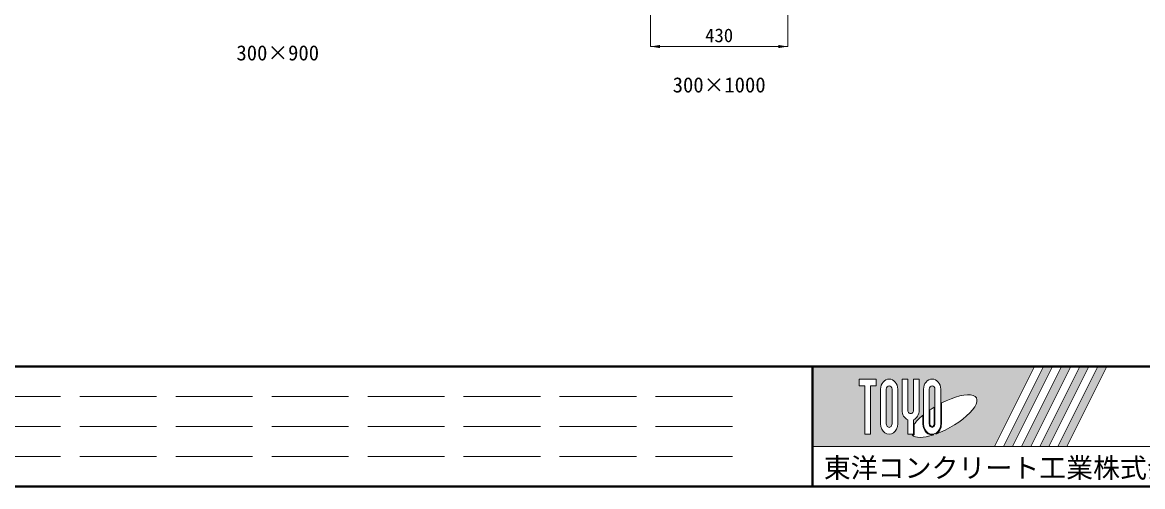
# Model space of a CAD drawing. Units: millimetres at full size, sheet at 1:40; details may follow other scales. Extents: x -1934 to 44546, y -100881 to -70395.
# Drawn here: x 1568 to 5069, y -80381 to -78930 of the extents above; entities that cross this region are included whole.
import ezdxf
from ezdxf.enums import TextEntityAlignment as Align

# ---------------------------------------------------------------- set-up
doc = ezdxf.new("R2010")
doc.units = ezdxf.units.MM
doc.header["$LTSCALE"] = 40
doc.linetypes.add('CHAIN_DOUBLE_DASH', pattern=[23.5, 12, -1.5, 3.5, -1.5, 3.5, -1.5])
doc.linetypes.add('DASHED', pattern=[7.5, 6, -1.5])
for name, color, linetype, lineweight in [('0_2', 7, 'Continuous', 13), ('図枠', 7, 'Continuous', 5), ('寸法線', 7, 'Continuous', 9), ('補助線', 8, 'CHAIN_DOUBLE_DASH', 5)]:
    doc.layers.add(name, color=color, linetype=linetype, lineweight=lineweight)
doc.styles.add('ＭＳ ゴシック', font='')
doc.styles.get('ＭＳ ゴシック').set_extended_font_data('MS Gothic')

# ---------------------------------------------------------------- blocks, each defined once
blk = doc.blocks.new('filled_arrow')
at = {"color": 0, "linetype": 'Continuous', "lineweight": -2}
blk.add_solid([(7.5, 1.25), (0, 0), (7.5, -1.25)], dxfattribs=at)

msp = doc.modelspace()

# ---------------------------------------------------------------- hatches: boundary and pattern name
at = {"layer": '図枠'}
h = msp.add_hatch(color=256, dxfattribs=at)
h.paths.add_polyline_path([(4037.12, -80006.16), (4037.12, -80256.16), (4606.26, -80256.16), (4731.26, -80006.16)])
edge = h.paths.add_edge_path(flags=16)
edge.add_ellipse((4448.93, -80160.95), major_axis=(101.01, 56.54), ratio=0.3471473, start_angle=-144.31122, end_angle=72.1899, ccw=False)
edge.add_ellipse((4411.53, -80185.36), major_axis=(0, 34.38), ratio=0.8463542, start_angle=-160.70346, end_angle=-90)
edge.add_line((4440.62, -80185.36), (4440.62, -80119.84))
edge = h.paths.add_edge_path(flags=16)
edge.add_ellipse((4411.53, -80076.95), major_axis=(0, 31.73), ratio=0.8463542, start_angle=-90, end_angle=90, ccw=False)
edge.add_line((4438.38, -80076.95), (4438.38, -80185.36))
edge.add_ellipse((4411.53, -80185.36), major_axis=(0, 31.73), ratio=0.8463542, start_angle=90, end_angle=-90, ccw=False)
edge.add_line((4384.67, -80185.36), (4384.67, -80076.95))
edge = h.paths.add_edge_path(flags=16)
edge.add_line((4420.48, -80076.95), (4420.48, -80185.36))
edge.add_ellipse((4411.53, -80185.36), major_axis=(0, 10.58), ratio=0.8463542, start_angle=90, end_angle=-90, ccw=False)
edge.add_line((4402.57, -80185.36), (4402.57, -80076.95))
edge.add_ellipse((4411.53, -80076.95), major_axis=(0, 10.58), ratio=0.8463542, start_angle=-90, end_angle=90, ccw=False)
edge = h.paths.add_edge_path(flags=16)
edge.add_line((4418.24, -80132.36), (4418.24, -80185.36))
edge.add_ellipse((4411.53, -80185.36), major_axis=(0, 7.93), ratio=0.8463542, start_angle=90, end_angle=-90, ccw=False)
edge.add_line((4404.81, -80185.36), (4404.81, -80141.04))
edge.add_ellipse((4448.93, -80160.95), major_axis=(101.01, 56.54), ratio=0.3471473, start_angle=107.79174, end_angle=126.47132, ccw=False)
edge = h.paths.add_edge_path(flags=16)
edge.add_ellipse((4344.39, -80142.39), major_axis=(0, 31.73), ratio=0.8463542, start_angle=-163.34117, end_angle=-90, ccw=False)
edge.add_line((4353.34, -80172.31), (4353.34, -80217.09))
edge.add_line((4353.34, -80217.09), (4335.43, -80217.09))
edge.add_line((4335.43, -80217.09), (4335.43, -80172.31))
edge.add_ellipse((4344.39, -80142.39), major_axis=(0, 31.73), ratio=0.8463542, start_angle=90, end_angle=163.34117, ccw=False)
edge.add_line((4317.53, -80142.39), (4317.53, -80045.22))
edge.add_line((4317.53, -80045.22), (4335.43, -80045.22))
edge.add_line((4335.43, -80045.22), (4335.43, -80142.39))
edge.add_ellipse((4344.39, -80142.39), major_axis=(0, 10.58), ratio=0.8463542, start_angle=90, end_angle=-90)
edge.add_line((4353.34, -80142.39), (4353.34, -80045.22))
edge.add_line((4353.34, -80045.22), (4371.24, -80045.22))
edge.add_line((4371.24, -80045.22), (4371.24, -80142.39))
edge = h.paths.add_edge_path(flags=16)
edge.add_line((4382.43, -80158), (4382.43, -80185.36))
edge.add_ellipse((4411.53, -80185.36), major_axis=(0, 34.38), ratio=0.8463542, start_angle=90, end_angle=-171.54427)
edge.add_ellipse((4448.93, -80160.95), major_axis=(101.01, 56.54), ratio=0.3471473, start_angle=-178.64954, end_angle=-148.29244, ccw=False)
edge.add_line((4349.48, -80219.74), (4355.58, -80219.74))
edge.add_line((4355.58, -80219.74), (4355.58, -80186.22))
edge.add_ellipse((4448.93, -80160.95), major_axis=(101.01, 56.54), ratio=0.3471473, start_angle=148.21912, end_angle=165.90812, ccw=False)
edge = h.paths.add_edge_path(flags=16)
edge.add_ellipse((4277.25, -80076.95), major_axis=(0, 31.73), ratio=0.8463542, start_angle=-90, end_angle=90, ccw=False)
edge.add_line((4304.1, -80076.95), (4304.1, -80185.36))
edge.add_ellipse((4277.25, -80185.36), major_axis=(0, 31.73), ratio=0.8463542, start_angle=90, end_angle=-90, ccw=False)
edge.add_line((4250.39, -80185.36), (4250.39, -80076.95))
edge = h.paths.add_edge_path(flags=16)
edge.add_line((4286.2, -80076.95), (4286.2, -80185.36))
edge.add_ellipse((4277.25, -80185.36), major_axis=(0, 10.58), ratio=0.8463542, start_angle=90, end_angle=-90, ccw=False)
edge.add_line((4268.3, -80185.36), (4268.3, -80076.95))
edge.add_ellipse((4277.25, -80076.95), major_axis=(0, 10.58), ratio=0.8463542, start_angle=-90, end_angle=90, ccw=False)
h.paths.add_polyline_path([(4236.96, -80045.22), (4236.96, -80066.37), (4219.06, -80066.37), (4219.06, -80217.09), (4201.16, -80217.09), (4201.16, -80066.37), (4183.25, -80066.37), (4183.25, -80045.22)], flags=16)
for points in [[(4634.62, -80256.16), (4662.98, -80256.16), (4787.98, -80006.16), (4759.62, -80006.16)], [(4844.7, -80006.16), (4816.34, -80006.16), (4691.34, -80256.16), (4719.7, -80256.16)], [(4901.42, -80006.16), (4873.06, -80006.16), (4748.06, -80256.16), (4776.42, -80256.16)], [(4958.14, -80006.16), (4929.78, -80006.16), (4804.78, -80256.16), (4833.14, -80256.16)]]:
    msp.add_hatch(color=256, dxfattribs=at).paths.add_polyline_path(points)

# ---------------------------------------------------------------- linework, layer by layer
at = {"layer": '図枠', "lineweight": 40}
for p, q in [((-369.13, -80006.16), (9380.87, -80006.16)), ((4037.12, -80381.16), (4037.12, -80006.16)), ((-369.13, -80381.16), (9380.87, -80381.16))]:
    msp.add_line(p, q, dxfattribs=at)
at = {"layer": '図枠'}
for p, q in [((4037.12, -80006.16), (4731.26, -80006.16)), ((4731.26, -80006.16), (4606.26, -80256.16)), ((4759.62, -80006.16), (4634.62, -80256.16)), ((4787.98, -80006.16), (4662.98, -80256.16)), ((4816.34, -80006.16), (4691.34, -80256.16)), ((4844.7, -80006.16), (4719.7, -80256.16)), ((4873.06, -80006.16), (4748.06, -80256.16)), ((4759.62, -80006.16), (4787.98, -80006.16)), ((4901.42, -80006.16), (4776.42, -80256.16)), ((4929.78, -80006.16), (4804.78, -80256.16)), ((4816.34, -80006.16), (4844.7, -80006.16)), ((4958.14, -80006.16), (4833.14, -80256.16)), ((4873.06, -80006.16), (4901.42, -80006.16)), ((4929.78, -80006.16), (4958.14, -80006.16)), ((4183.25, -80045.22), (4183.25, -80066.37)), ((4183.25, -80045.22), (4236.96, -80045.22)), ((4236.96, -80045.22), (4236.96, -80066.37)), ((4317.53, -80045.22), (4335.43, -80045.22)), ((4317.53, -80142.39), (4317.53, -80045.22)), ((4335.43, -80045.22), (4335.43, -80142.39)), ((4353.34, -80045.22), (4371.24, -80045.22)), ((4353.34, -80142.39), (4353.34, -80045.22)), ((4371.24, -80045.22), (4371.24, -80142.39)), ((4201.16, -80066.37), (4183.25, -80066.37)), ((4201.16, -80066.37), (4201.16, -80217.09)), ((4219.06, -80066.37), (4219.06, -80217.09)), ((4236.96, -80066.37), (4219.06, -80066.37)), ((4250.39, -80076.95), (4250.39, -80185.36)), ((4268.3, -80185.36), (4268.3, -80076.95)), ((4286.2, -80076.95), (4286.2, -80185.36)), ((4304.1, -80185.36), (4304.1, -80076.95)), ((4384.67, -80076.95), (4384.67, -80185.36)), ((4402.57, -80185.36), (4402.57, -80076.95)), ((4420.48, -80076.95), (4420.48, -80185.36)), ((4438.38, -80185.36), (4438.38, -80076.95)), ((4404.81, -80185.36), (4404.81, -80141.04)), ((4418.24, -80132.36), (4418.24, -80185.36)), ((4440.62, -80185.36), (4440.62, -80119.84)), ((4335.43, -80172.31), (4335.43, -80217.09)), ((4353.34, -80172.31), (4353.34, -80217.09)), ((4355.58, -80186.22), (4355.58, -80219.74)), ((4382.43, -80158), (4382.43, -80185.36)), ((4219.06, -80217.09), (4201.16, -80217.09)), ((4353.34, -80217.09), (4335.43, -80217.09)), ((4349.48, -80219.74), (4355.58, -80219.74)), ((4037.12, -80256.16), (4606.26, -80256.16)), ((4634.62, -80256.16), (4662.98, -80256.16)), ((4691.34, -80256.16), (4719.7, -80256.16)), ((4748.06, -80256.16), (4776.42, -80256.16)), ((4804.78, -80256.16), (4833.14, -80256.16))]:
    msp.add_line(p, q, dxfattribs=at)
at = {"layer": '図枠', "linetype": 'DASHED', "lineweight": 9}
for p, q in [((3787.12, -80099.91), (-119.13, -80099.91)), ((3787.12, -80193.66), (-119.13, -80193.66)), ((3787.12, -80287.41), (-119.13, -80287.41))]:
    msp.add_line(p, q, dxfattribs=at)
at = {"layer": '図枠'}
for centre, major_axis, ratio, start_param, end_param in [((4277.25, -80076.95), (0, 31.73), 0.846354, 4.712389, 7.8539816), ((4411.53, -80076.95), (0, 31.73), 0.846354, 4.712389, 7.8539816), ((4277.25, -80076.95), (0, 10.58), 0.846354, 4.712389, 7.8539816), ((4411.53, -80076.95), (0, 10.58), 0.846354, 4.712389, 7.8539816), ((4448.93, -80160.95), (101.01, 56.54), 0.347147, 4.2621853, 7.7429163), ((4344.39, -80142.39), (0, 31.73), 0.846354, 1.5707963, 2.8017557), ((4344.39, -80142.39), (0, 10.58), 0.846354, 1.5707963, 4.712389), ((4344.39, -80142.39), (0, 31.73), 0.846354, 3.4814296, 4.712389), ((4448.93, -80160.95), (101.01, 56.54), 0.347147, 1.6817405, 1.8219833), ((4277.25, -80185.36), (0, 31.73), 0.846354, 1.5707963, 4.712389), ((4277.25, -80185.36), (0, 10.58), 0.846354, 1.5707963, 4.712389), ((4448.93, -80160.95), (101.01, 56.54), 0.347147, 2.0815197, 2.5155126), ((4411.53, -80185.36), (0, 34.38), 0.846354, 1.5707963, 3.3154679), ((4411.53, -80185.36), (0, 31.73), 0.846354, 1.5707963, 4.712389), ((4411.53, -80185.36), (0, 10.58), 0.846354, 1.5707963, 4.712389), ((4411.53, -80185.36), (0, 7.93), 0.846354, 1.5707963, 4.712389), ((4411.53, -80185.36), (0, 34.38), 0.846354, 3.5338438, 4.712389), ((4448.93, -80160.95), (101.01, 56.54), 0.347147, 3.2093975, 4.2004451)]:
    msp.add_ellipse(centre, major_axis=major_axis, ratio=ratio, start_param=start_param, end_param=end_param, dxfattribs=at)
at = {"layer": '寸法線', "lineweight": 13}
for p, q in [((3530.84, -78793.16), (3530.84, -79005.58)), ((3960.84, -78793.16), (3960.84, -79005.58)), ((3530.84, -79005.58), (3960.84, -79005.58))]:
    msp.add_line(p, q, dxfattribs=at)
at = {"layer": '補助線', "linetype": 'Continuous', "lineweight": 13}
msp.add_line((4037.12, -80256.16), (5287.12, -80256.16), dxfattribs=at)

# ---------------------------------------------------------------- block references
at = {"layer": '寸法線', "lineweight": 13, "xscale": 4, "yscale": 4}
msp.add_blockref('filled_arrow', (3530.84, -79005.58), dxfattribs=at)
at = {"layer": '寸法線', "lineweight": 13, "xscale": 4, "yscale": 4, "rotation": 180}
msp.add_blockref('filled_arrow', (3960.84, -79005.58), dxfattribs=at)

# ---------------------------------------------------------------- texts
at = {"layer": '0_2', "style": 'ＭＳ ゴシック'}
for s, p in [('300×900', (2366.01, -79025.37)), ('300×1000', (3745.84, -79125.37))]:
    msp.add_text(s, height=47.47, dxfattribs=at).set_placement(p, align=Align.MIDDLE_CENTER)
at = {"layer": '図枠', "style": 'ＭＳ ゴシック'}
msp.add_text('東洋コンクリート工業株式会社', height=61.71, dxfattribs=at).set_placement((4662.12, -80322.56), align=Align.MIDDLE_CENTER)
at = {"layer": '寸法線', "style": 'ＭＳ ゴシック'}
msp.add_text('430', height=42.72, dxfattribs=at).set_placement((3745.84, -78970.58), align=Align.MIDDLE_CENTER)

doc.saveas('drawing.dxf')
